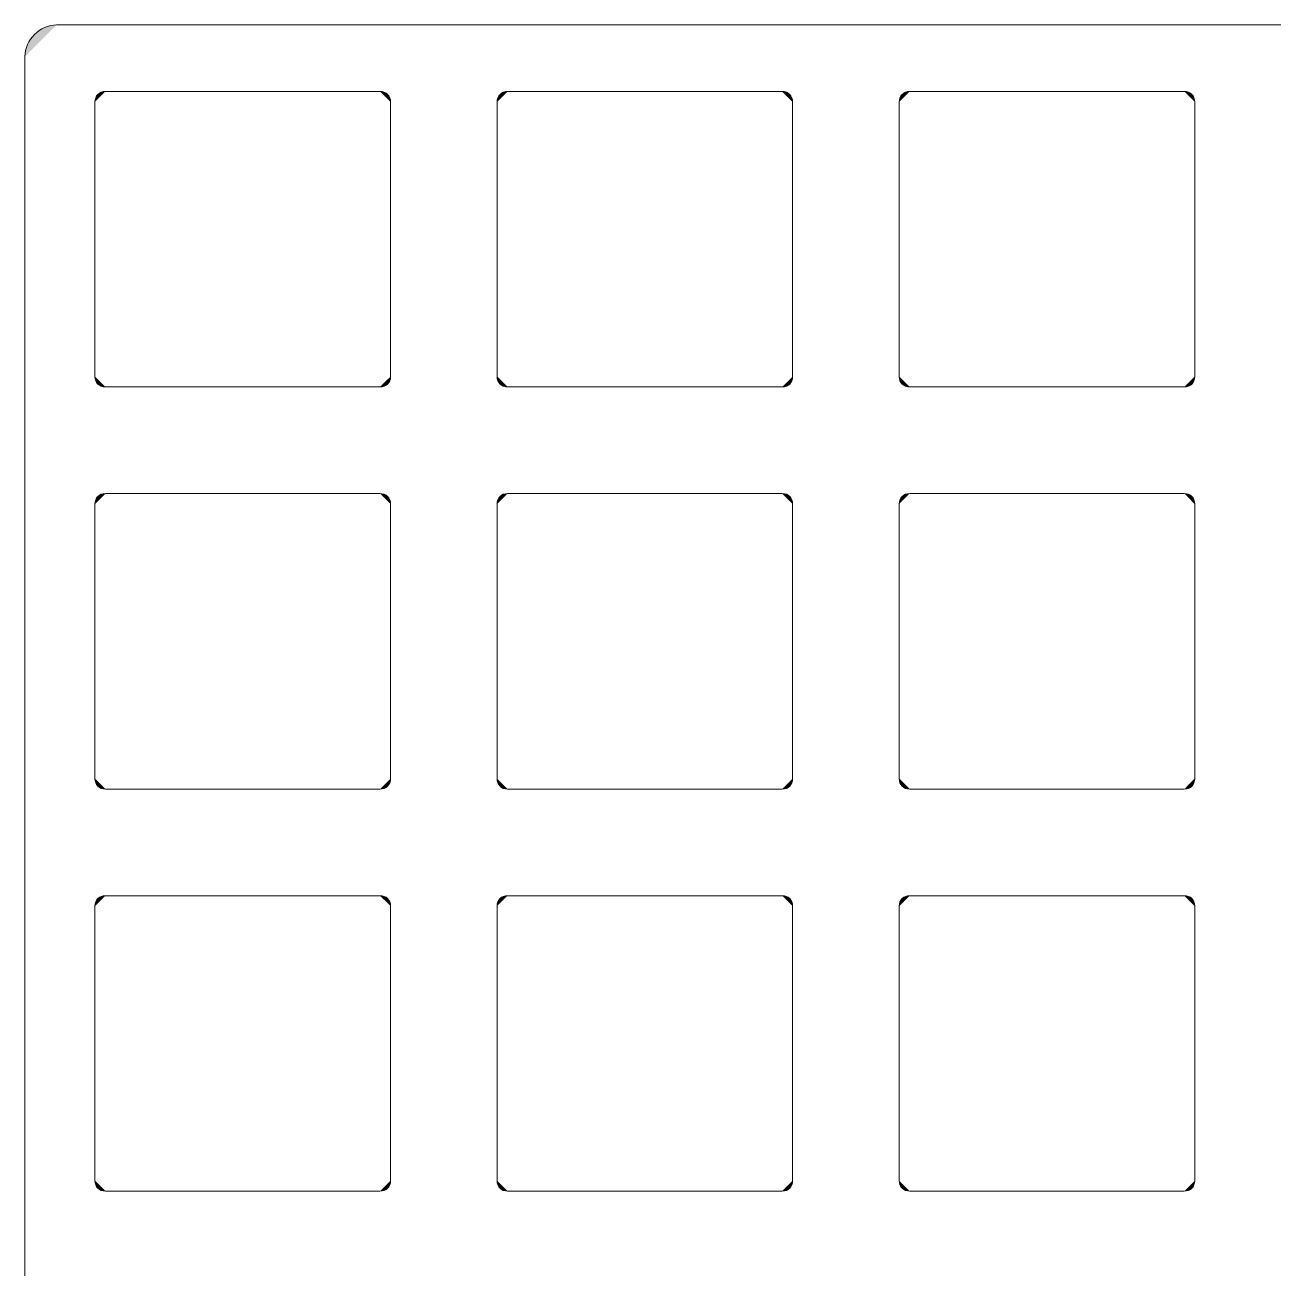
# Model space of a CAD drawing. Extents: x 173 to 988, y 261 to 653.
# Drawn here: x 173.2 to 340.8, y 476.7 to 643.6 of the extents above; entities that cross this region are included whole.
import ezdxf

# ---------------------------------------------------------------- set-up
doc = ezdxf.new("R2010")
doc.units = 0
doc.header["$MEASUREMENT"] = 0
doc.layers.add('Layer 1', color=7, linetype='Continuous', lineweight=0)

# ---------------------------------------------------------------- blocks, each defined once
blk = doc.blocks.new('Block_2')
at = {"layer": 'Layer 1', "true_color": 0x2f2d31, "transparency": 33554687}
h = blk.add_hatch(color=250, dxfattribs=at)
h.dxf.hatch_style = 2
edge = h.paths.add_edge_path()
edge.add_spline(control_points=[(184.07, 634.72), (184.07, 634.72), (220.92, 634.72), (220.92, 634.72)], knot_values=[0, 0, 0, 0, 1, 1, 1, 1], degree=3, periodic=0)
edge.add_line((220.92, 634.72), (184.07, 634.72))
h = blk.add_hatch(color=250, dxfattribs=at)
h.dxf.hatch_style = 2
edge = h.paths.add_edge_path()
edge.add_spline(control_points=[(290.64, 633.3), (290.64, 634.15), (291.21, 634.72), (292.06, 634.72)], knot_values=[0, 0, 0, 0, 1, 1, 1, 1], degree=3, periodic=0)
edge.add_line((292.06, 634.72), (290.64, 633.3))
h = blk.add_hatch(color=250, dxfattribs=at)
h.dxf.hatch_style = 2
edge = h.paths.add_edge_path()
edge.add_spline(control_points=[(222.34, 633.3), (222.34, 633.3), (222.34, 596.45), (222.34, 596.45)], knot_values=[0, 0, 0, 0, 1, 1, 1, 1], degree=3, periodic=0)
edge.add_line((222.34, 596.45), (222.34, 633.3))
h = blk.add_hatch(color=250, dxfattribs=at)
h.dxf.hatch_style = 2
edge = h.paths.add_edge_path()
edge.add_spline(control_points=[(330.32, 633.3), (330.32, 633.3), (330.32, 596.45), (330.32, 596.45)], knot_values=[0, 0, 0, 0, 1, 1, 1, 1], degree=3, periodic=0)
edge.add_line((330.32, 596.45), (330.32, 633.3))
h = blk.add_hatch(color=250, dxfattribs=at)
h.dxf.hatch_style = 2
edge = h.paths.add_edge_path()
edge.add_spline(control_points=[(220.92, 595.04), (220.92, 595.04), (184.07, 595.04), (184.07, 595.04)], knot_values=[0, 0, 0, 0, 1, 1, 1, 1], degree=3, periodic=0)
edge.add_line((184.07, 595.04), (220.92, 595.04))
h = blk.add_hatch(color=250, dxfattribs=at)
h.dxf.hatch_style = 2
edge = h.paths.add_edge_path()
edge.add_spline(control_points=[(330.32, 596.45), (330.32, 595.6), (329.76, 595.04), (328.91, 595.04)], knot_values=[0, 0, 0, 0, 1, 1, 1, 1], degree=3, periodic=0)
edge.add_line((328.91, 595.04), (330.32, 596.45))
h = blk.add_hatch(color=250, dxfattribs=at)
h.dxf.hatch_style = 2
edge = h.paths.add_edge_path()
edge.add_spline(control_points=[(182.65, 579.31), (182.65, 580.16), (183.22, 580.73), (184.07, 580.73)], knot_values=[0, 0, 0, 0, 1, 1, 1, 1], degree=3, periodic=0)
edge.add_line((184.07, 580.73), (182.65, 579.31))
h = blk.add_hatch(color=250, dxfattribs=at)
h.dxf.hatch_style = 2
edge = h.paths.add_edge_path()
edge.add_spline(control_points=[(222.34, 579.31), (222.34, 579.31), (222.34, 542.46), (222.34, 542.46)], knot_values=[0, 0, 0, 0, 1, 1, 1, 1], degree=3, periodic=0)
edge.add_line((222.34, 542.46), (222.34, 579.31))
h = blk.add_hatch(color=250, dxfattribs=at)
h.dxf.hatch_style = 2
edge = h.paths.add_edge_path()
edge.add_spline(control_points=[(238.06, 526.73), (238.06, 526.73), (274.91, 526.73), (274.91, 526.73)], knot_values=[0, 0, 0, 0, 1, 1, 1, 1], degree=3, periodic=0)
edge.add_line((274.91, 526.73), (238.06, 526.73))
h = blk.add_hatch(color=250, dxfattribs=at)
h.dxf.hatch_style = 2
edge = h.paths.add_edge_path()
edge.add_spline(control_points=[(290.64, 525.32), (290.64, 526.17), (291.21, 526.73), (292.06, 526.73)], knot_values=[0, 0, 0, 0, 1, 1, 1, 1], degree=3, periodic=0)
edge.add_line((292.06, 526.73), (290.64, 525.32))
h = blk.add_hatch(color=250, dxfattribs=at)
h.dxf.hatch_style = 2
edge = h.paths.add_edge_path()
edge.add_spline(control_points=[(236.65, 488.47), (236.65, 488.47), (236.65, 525.32), (236.65, 525.32)], knot_values=[0, 0, 0, 0, 1, 1, 1, 1], degree=3, periodic=0)
edge.add_line((236.65, 525.32), (236.65, 488.47))
h = blk.add_hatch(color=250, dxfattribs=at)
h.dxf.hatch_style = 2
edge = h.paths.add_edge_path()
edge.add_spline(control_points=[(222.34, 488.47), (222.34, 487.62), (221.77, 487.05), (220.92, 487.05)], knot_values=[0, 0, 0, 0, 1, 1, 1, 1], degree=3, periodic=0)
edge.add_line((220.92, 487.05), (222.34, 488.47))
h = blk.add_hatch(color=250, dxfattribs=at)
h.dxf.hatch_style = 2
edge = h.paths.add_edge_path()
edge.add_spline(control_points=[(274.91, 487.05), (274.91, 487.05), (238.06, 487.05), (238.06, 487.05)], knot_values=[0, 0, 0, 0, 1, 1, 1, 1], degree=3, periodic=0)
edge.add_line((238.06, 487.05), (274.91, 487.05))
at = {"layer": 'Layer 1', "color": 250, "lineweight": 5, "true_color": 0x2f2d31}
for points in [[(184.07, 634.72), (184.07, 634.72), (220.92, 634.72), (220.92, 634.72)], [(290.64, 633.3), (290.64, 634.15), (291.21, 634.72), (292.06, 634.72)], [(222.34, 633.3), (222.34, 633.3), (222.34, 596.45), (222.34, 596.45)], [(330.32, 633.3), (330.32, 633.3), (330.32, 596.45), (330.32, 596.45)], [(220.92, 595.04), (220.92, 595.04), (184.07, 595.04), (184.07, 595.04)], [(330.32, 596.45), (330.32, 595.6), (329.76, 595.04), (328.91, 595.04)], [(182.65, 579.31), (182.65, 580.16), (183.22, 580.73), (184.07, 580.73)], [(222.34, 579.31), (222.34, 579.31), (222.34, 542.46), (222.34, 542.46)], [(238.06, 526.73), (238.06, 526.73), (274.91, 526.73), (274.91, 526.73)], [(290.64, 525.32), (290.64, 526.17), (291.21, 526.73), (292.06, 526.73)], [(236.65, 488.47), (236.65, 488.47), (236.65, 525.32), (236.65, 525.32)], [(222.34, 488.47), (222.34, 487.62), (221.77, 487.05), (220.92, 487.05)], [(274.91, 487.05), (274.91, 487.05), (238.06, 487.05), (238.06, 487.05)]]:
    blk.add_open_spline(points, degree=3, dxfattribs=at)
blk = doc.blocks.new('Block_3')
at = {"layer": 'Layer 1', "true_color": 0x2f2d31, "transparency": 33554687}
h = blk.add_hatch(color=250, dxfattribs=at)
h.dxf.hatch_style = 2
edge = h.paths.add_edge_path()
edge.add_spline(control_points=[(184.07, 595.04), (183.22, 595.04), (182.65, 595.6), (182.65, 596.45)], knot_values=[0, 0, 0, 0, 1, 1, 1, 1], degree=3, periodic=0)
edge.add_line((182.65, 596.45), (184.07, 595.04))
h = blk.add_hatch(color=250, dxfattribs=at)
h.dxf.hatch_style = 2
edge = h.paths.add_edge_path()
edge.add_spline(control_points=[(222.34, 596.45), (222.34, 595.6), (221.77, 595.04), (220.92, 595.04)], knot_values=[0, 0, 0, 0, 1, 1, 1, 1], degree=3, periodic=0)
edge.add_line((220.92, 595.04), (222.34, 596.45))
h = blk.add_hatch(color=250, dxfattribs=at)
h.dxf.hatch_style = 2
edge = h.paths.add_edge_path()
edge.add_spline(control_points=[(276.33, 596.45), (276.33, 595.6), (275.76, 595.04), (274.91, 595.04)], knot_values=[0, 0, 0, 0, 1, 1, 1, 1], degree=3, periodic=0)
edge.add_line((274.91, 595.04), (276.33, 596.45))
h = blk.add_hatch(color=250, dxfattribs=at)
h.dxf.hatch_style = 2
edge = h.paths.add_edge_path()
edge.add_spline(control_points=[(328.91, 595.04), (328.91, 595.04), (292.06, 595.04), (292.06, 595.04)], knot_values=[0, 0, 0, 0, 1, 1, 1, 1], degree=3, periodic=0)
edge.add_line((292.06, 595.04), (328.91, 595.04))
h = blk.add_hatch(color=250, dxfattribs=at)
h.dxf.hatch_style = 2
edge = h.paths.add_edge_path()
edge.add_spline(control_points=[(238.06, 580.73), (238.06, 580.73), (274.91, 580.73), (274.91, 580.73)], knot_values=[0, 0, 0, 0, 1, 1, 1, 1], degree=3, periodic=0)
edge.add_line((274.91, 580.73), (238.06, 580.73))
h = blk.add_hatch(color=250, dxfattribs=at)
h.dxf.hatch_style = 2
edge = h.paths.add_edge_path()
edge.add_spline(control_points=[(236.65, 542.46), (236.65, 542.46), (236.65, 579.31), (236.65, 579.31)], knot_values=[0, 0, 0, 0, 1, 1, 1, 1], degree=3, periodic=0)
edge.add_line((236.65, 579.31), (236.65, 542.46))
h = blk.add_hatch(color=250, dxfattribs=at)
h.dxf.hatch_style = 2
edge = h.paths.add_edge_path()
edge.add_spline(control_points=[(276.33, 579.31), (276.33, 579.31), (276.33, 542.46), (276.33, 542.46)], knot_values=[0, 0, 0, 0, 1, 1, 1, 1], degree=3, periodic=0)
edge.add_line((276.33, 542.46), (276.33, 579.31))
h = blk.add_hatch(color=250, dxfattribs=at)
h.dxf.hatch_style = 2
edge = h.paths.add_edge_path()
edge.add_spline(control_points=[(238.06, 541.04), (237.21, 541.04), (236.65, 541.61), (236.65, 542.46)], knot_values=[0, 0, 0, 0, 1, 1, 1, 1], degree=3, periodic=0)
edge.add_line((236.65, 542.46), (238.06, 541.04))
h = blk.add_hatch(color=250, dxfattribs=at)
h.dxf.hatch_style = 2
edge = h.paths.add_edge_path()
edge.add_spline(control_points=[(220.92, 541.04), (220.92, 541.04), (184.07, 541.04), (184.07, 541.04)], knot_values=[0, 0, 0, 0, 1, 1, 1, 1], degree=3, periodic=0)
edge.add_line((184.07, 541.04), (220.92, 541.04))
h = blk.add_hatch(color=250, dxfattribs=at)
h.dxf.hatch_style = 2
edge = h.paths.add_edge_path()
edge.add_spline(control_points=[(292.06, 526.73), (292.06, 526.73), (328.91, 526.73), (328.91, 526.73)], knot_values=[0, 0, 0, 0, 1, 1, 1, 1], degree=3, periodic=0)
edge.add_line((328.91, 526.73), (292.06, 526.73))
h = blk.add_hatch(color=250, dxfattribs=at)
h.dxf.hatch_style = 2
edge = h.paths.add_edge_path()
edge.add_spline(control_points=[(328.91, 526.73), (329.76, 526.73), (330.32, 526.17), (330.32, 525.32)], knot_values=[0, 0, 0, 0, 1, 1, 1, 1], degree=3, periodic=0)
edge.add_line((330.32, 525.32), (328.91, 526.73))
at = {"layer": 'Layer 1', "color": 250, "lineweight": 5, "true_color": 0x2f2d31}
for points in [[(184.07, 595.04), (183.22, 595.04), (182.65, 595.6), (182.65, 596.45)], [(222.34, 596.45), (222.34, 595.6), (221.77, 595.04), (220.92, 595.04)], [(276.33, 596.45), (276.33, 595.6), (275.76, 595.04), (274.91, 595.04)], [(328.91, 595.04), (328.91, 595.04), (292.06, 595.04), (292.06, 595.04)], [(238.06, 580.73), (238.06, 580.73), (274.91, 580.73), (274.91, 580.73)], [(236.65, 542.46), (236.65, 542.46), (236.65, 579.31), (236.65, 579.31)], [(276.33, 579.31), (276.33, 579.31), (276.33, 542.46), (276.33, 542.46)], [(238.06, 541.04), (237.21, 541.04), (236.65, 541.61), (236.65, 542.46)], [(220.92, 541.04), (220.92, 541.04), (184.07, 541.04), (184.07, 541.04)], [(292.06, 526.73), (292.06, 526.73), (328.91, 526.73), (328.91, 526.73)], [(328.91, 526.73), (329.76, 526.73), (330.32, 526.17), (330.32, 525.32)]]:
    blk.add_open_spline(points, degree=3, dxfattribs=at)
blk = doc.blocks.new('Block_4')
at = {"layer": 'Layer 1', "true_color": 0x2f2d31, "transparency": 33554687}
h = blk.add_hatch(color=250, dxfattribs=at)
h.dxf.hatch_style = 2
edge = h.paths.add_edge_path()
edge.add_spline(control_points=[(238.06, 595.04), (237.21, 595.04), (236.65, 595.6), (236.65, 596.45)], knot_values=[0, 0, 0, 0, 1, 1, 1, 1], degree=3, periodic=0)
edge.add_line((236.65, 596.45), (238.06, 595.04))
h = blk.add_hatch(color=250, dxfattribs=at)
h.dxf.hatch_style = 2
edge = h.paths.add_edge_path()
edge.add_spline(control_points=[(182.65, 488.47), (182.65, 488.47), (182.65, 525.32), (182.65, 525.32)], knot_values=[0, 0, 0, 0, 1, 1, 1, 1], degree=3, periodic=0)
edge.add_line((182.65, 525.32), (182.65, 488.47))
at = {"layer": 'Layer 1', "color": 250, "lineweight": 5, "true_color": 0x2f2d31}
for points in [[(238.06, 595.04), (237.21, 595.04), (236.65, 595.6), (236.65, 596.45)], [(182.65, 488.47), (182.65, 488.47), (182.65, 525.32), (182.65, 525.32)]]:
    blk.add_open_spline(points, degree=3, dxfattribs=at)
blk = doc.blocks.new('Block_6')
at = {"layer": 'Layer 1', "true_color": 0x2f2d31, "transparency": 33554687}
h = blk.add_hatch(color=250, dxfattribs=at)
h.dxf.hatch_style = 2
edge = h.paths.add_edge_path()
edge.add_spline(control_points=[(236.65, 633.3), (236.65, 634.15), (237.21, 634.72), (238.06, 634.72)], knot_values=[0, 0, 0, 0, 1, 1, 1, 1], degree=3, periodic=0)
edge.add_line((238.06, 634.72), (236.65, 633.3))
h = blk.add_hatch(color=250, dxfattribs=at)
h.dxf.hatch_style = 2
edge = h.paths.add_edge_path()
edge.add_spline(control_points=[(274.91, 634.72), (275.76, 634.72), (276.33, 634.15), (276.33, 633.3)], knot_values=[0, 0, 0, 0, 1, 1, 1, 1], degree=3, periodic=0)
edge.add_line((276.33, 633.3), (274.91, 634.72))
h = blk.add_hatch(color=250, dxfattribs=at)
h.dxf.hatch_style = 2
edge = h.paths.add_edge_path()
edge.add_spline(control_points=[(182.65, 596.45), (182.65, 596.45), (182.65, 633.3), (182.65, 633.3)], knot_values=[0, 0, 0, 0, 1, 1, 1, 1], degree=3, periodic=0)
edge.add_line((182.65, 633.3), (182.65, 596.45))
h = blk.add_hatch(color=250, dxfattribs=at)
h.dxf.hatch_style = 2
edge = h.paths.add_edge_path()
edge.add_spline(control_points=[(290.64, 596.45), (290.64, 596.45), (290.64, 633.3), (290.64, 633.3)], knot_values=[0, 0, 0, 0, 1, 1, 1, 1], degree=3, periodic=0)
edge.add_line((290.64, 633.3), (290.64, 596.45))
h = blk.add_hatch(color=250, dxfattribs=at)
h.dxf.hatch_style = 2
edge = h.paths.add_edge_path()
edge.add_spline(control_points=[(184.07, 580.73), (184.07, 580.73), (220.92, 580.73), (220.92, 580.73)], knot_values=[0, 0, 0, 0, 1, 1, 1, 1], degree=3, periodic=0)
edge.add_line((220.92, 580.73), (184.07, 580.73))
h = blk.add_hatch(color=250, dxfattribs=at)
h.dxf.hatch_style = 2
edge = h.paths.add_edge_path()
edge.add_spline(control_points=[(274.91, 580.73), (275.76, 580.73), (276.33, 580.16), (276.33, 579.31)], knot_values=[0, 0, 0, 0, 1, 1, 1, 1], degree=3, periodic=0)
edge.add_line((276.33, 579.31), (274.91, 580.73))
h = blk.add_hatch(color=250, dxfattribs=at)
h.dxf.hatch_style = 2
edge = h.paths.add_edge_path()
edge.add_spline(control_points=[(328.91, 580.73), (329.76, 580.73), (330.32, 580.16), (330.32, 579.31)], knot_values=[0, 0, 0, 0, 1, 1, 1, 1], degree=3, periodic=0)
edge.add_line((330.32, 579.31), (328.91, 580.73))
h = blk.add_hatch(color=250, dxfattribs=at)
h.dxf.hatch_style = 2
edge = h.paths.add_edge_path()
edge.add_spline(control_points=[(182.65, 542.46), (182.65, 542.46), (182.65, 579.31), (182.65, 579.31)], knot_values=[0, 0, 0, 0, 1, 1, 1, 1], degree=3, periodic=0)
edge.add_line((182.65, 579.31), (182.65, 542.46))
h = blk.add_hatch(color=250, dxfattribs=at)
h.dxf.hatch_style = 2
edge = h.paths.add_edge_path()
edge.add_spline(control_points=[(184.07, 541.04), (183.22, 541.04), (182.65, 541.61), (182.65, 542.46)], knot_values=[0, 0, 0, 0, 1, 1, 1, 1], degree=3, periodic=0)
edge.add_line((182.65, 542.46), (184.07, 541.04))
h = blk.add_hatch(color=250, dxfattribs=at)
h.dxf.hatch_style = 2
edge = h.paths.add_edge_path()
edge.add_spline(control_points=[(222.34, 542.46), (222.34, 541.61), (221.77, 541.04), (220.92, 541.04)], knot_values=[0, 0, 0, 0, 1, 1, 1, 1], degree=3, periodic=0)
edge.add_line((220.92, 541.04), (222.34, 542.46))
h = blk.add_hatch(color=250, dxfattribs=at)
h.dxf.hatch_style = 2
edge = h.paths.add_edge_path()
edge.add_spline(control_points=[(292.06, 541.04), (291.21, 541.04), (290.64, 541.61), (290.64, 542.46)], knot_values=[0, 0, 0, 0, 1, 1, 1, 1], degree=3, periodic=0)
edge.add_line((290.64, 542.46), (292.06, 541.04))
h = blk.add_hatch(color=250, dxfattribs=at)
h.dxf.hatch_style = 2
edge = h.paths.add_edge_path()
edge.add_spline(control_points=[(330.32, 542.46), (330.32, 541.61), (329.76, 541.04), (328.91, 541.04)], knot_values=[0, 0, 0, 0, 1, 1, 1, 1], degree=3, periodic=0)
edge.add_line((328.91, 541.04), (330.32, 542.46))
h = blk.add_hatch(color=250, dxfattribs=at)
h.dxf.hatch_style = 2
edge = h.paths.add_edge_path()
edge.add_spline(control_points=[(182.65, 525.32), (182.65, 526.17), (183.22, 526.73), (184.07, 526.73)], knot_values=[0, 0, 0, 0, 1, 1, 1, 1], degree=3, periodic=0)
edge.add_line((184.07, 526.73), (182.65, 525.32))
h = blk.add_hatch(color=250, dxfattribs=at)
h.dxf.hatch_style = 2
edge = h.paths.add_edge_path()
edge.add_spline(control_points=[(276.33, 525.32), (276.33, 525.32), (276.33, 488.47), (276.33, 488.47)], knot_values=[0, 0, 0, 0, 1, 1, 1, 1], degree=3, periodic=0)
edge.add_line((276.33, 488.47), (276.33, 525.32))
h = blk.add_hatch(color=250, dxfattribs=at)
h.dxf.hatch_style = 2
edge = h.paths.add_edge_path()
edge.add_spline(control_points=[(290.64, 488.47), (290.64, 488.47), (290.64, 525.32), (290.64, 525.32)], knot_values=[0, 0, 0, 0, 1, 1, 1, 1], degree=3, periodic=0)
edge.add_line((290.64, 525.32), (290.64, 488.47))
h = blk.add_hatch(color=250, dxfattribs=at)
h.dxf.hatch_style = 2
edge = h.paths.add_edge_path()
edge.add_spline(control_points=[(238.06, 487.05), (237.21, 487.05), (236.65, 487.62), (236.65, 488.47)], knot_values=[0, 0, 0, 0, 1, 1, 1, 1], degree=3, periodic=0)
edge.add_line((236.65, 488.47), (238.06, 487.05))
h = blk.add_hatch(color=250, dxfattribs=at)
h.dxf.hatch_style = 2
edge = h.paths.add_edge_path()
edge.add_spline(control_points=[(330.32, 488.47), (330.32, 487.62), (329.76, 487.05), (328.91, 487.05)], knot_values=[0, 0, 0, 0, 1, 1, 1, 1], degree=3, periodic=0)
edge.add_line((328.91, 487.05), (330.32, 488.47))
at = {"layer": 'Layer 1', "color": 250, "lineweight": 5, "true_color": 0x2f2d31}
for points in [[(236.65, 633.3), (236.65, 634.15), (237.21, 634.72), (238.06, 634.72)], [(274.91, 634.72), (275.76, 634.72), (276.33, 634.15), (276.33, 633.3)], [(182.65, 596.45), (182.65, 596.45), (182.65, 633.3), (182.65, 633.3)], [(290.64, 596.45), (290.64, 596.45), (290.64, 633.3), (290.64, 633.3)], [(184.07, 580.73), (184.07, 580.73), (220.92, 580.73), (220.92, 580.73)], [(274.91, 580.73), (275.76, 580.73), (276.33, 580.16), (276.33, 579.31)], [(328.91, 580.73), (329.76, 580.73), (330.32, 580.16), (330.32, 579.31)], [(182.65, 542.46), (182.65, 542.46), (182.65, 579.31), (182.65, 579.31)], [(184.07, 541.04), (183.22, 541.04), (182.65, 541.61), (182.65, 542.46)], [(222.34, 542.46), (222.34, 541.61), (221.77, 541.04), (220.92, 541.04)], [(292.06, 541.04), (291.21, 541.04), (290.64, 541.61), (290.64, 542.46)], [(330.32, 542.46), (330.32, 541.61), (329.76, 541.04), (328.91, 541.04)], [(182.65, 525.32), (182.65, 526.17), (183.22, 526.73), (184.07, 526.73)], [(276.33, 525.32), (276.33, 525.32), (276.33, 488.47), (276.33, 488.47)], [(290.64, 488.47), (290.64, 488.47), (290.64, 525.32), (290.64, 525.32)], [(238.06, 487.05), (237.21, 487.05), (236.65, 487.62), (236.65, 488.47)], [(330.32, 488.47), (330.32, 487.62), (329.76, 487.05), (328.91, 487.05)]]:
    blk.add_open_spline(points, degree=3, dxfattribs=at)
blk = doc.blocks.new('Block_7')
at = {"layer": 'Layer 1', "true_color": 0x2f2d31, "transparency": 33554687}
h = blk.add_hatch(color=250, dxfattribs=at)
h.dxf.hatch_style = 2
edge = h.paths.add_edge_path()
edge.add_spline(control_points=[(238.06, 634.72), (238.06, 634.72), (274.91, 634.72), (274.91, 634.72)], knot_values=[0, 0, 0, 0, 1, 1, 1, 1], degree=3, periodic=0)
edge.add_line((274.91, 634.72), (238.06, 634.72))
h = blk.add_hatch(color=250, dxfattribs=at)
h.dxf.hatch_style = 2
edge = h.paths.add_edge_path()
edge.add_spline(control_points=[(276.33, 633.3), (276.33, 633.3), (276.33, 596.45), (276.33, 596.45)], knot_values=[0, 0, 0, 0, 1, 1, 1, 1], degree=3, periodic=0)
edge.add_line((276.33, 596.45), (276.33, 633.3))
h = blk.add_hatch(color=250, dxfattribs=at)
h.dxf.hatch_style = 2
edge = h.paths.add_edge_path()
edge.add_spline(control_points=[(236.65, 579.31), (236.65, 580.16), (237.21, 580.73), (238.06, 580.73)], knot_values=[0, 0, 0, 0, 1, 1, 1, 1], degree=3, periodic=0)
edge.add_line((238.06, 580.73), (236.65, 579.31))
h = blk.add_hatch(color=250, dxfattribs=at)
h.dxf.hatch_style = 2
edge = h.paths.add_edge_path()
edge.add_spline(control_points=[(290.64, 579.31), (290.64, 580.16), (291.21, 580.73), (292.06, 580.73)], knot_values=[0, 0, 0, 0, 1, 1, 1, 1], degree=3, periodic=0)
edge.add_line((292.06, 580.73), (290.64, 579.31))
h = blk.add_hatch(color=250, dxfattribs=at)
h.dxf.hatch_style = 2
edge = h.paths.add_edge_path()
edge.add_spline(control_points=[(290.64, 542.46), (290.64, 542.46), (290.64, 579.31), (290.64, 579.31)], knot_values=[0, 0, 0, 0, 1, 1, 1, 1], degree=3, periodic=0)
edge.add_line((290.64, 579.31), (290.64, 542.46))
h = blk.add_hatch(color=250, dxfattribs=at)
h.dxf.hatch_style = 2
edge = h.paths.add_edge_path()
edge.add_spline(control_points=[(328.91, 541.04), (328.91, 541.04), (292.06, 541.04), (292.06, 541.04)], knot_values=[0, 0, 0, 0, 1, 1, 1, 1], degree=3, periodic=0)
edge.add_line((292.06, 541.04), (328.91, 541.04))
h = blk.add_hatch(color=250, dxfattribs=at)
h.dxf.hatch_style = 2
edge = h.paths.add_edge_path()
edge.add_spline(control_points=[(184.07, 487.05), (183.22, 487.05), (182.65, 487.62), (182.65, 488.47)], knot_values=[0, 0, 0, 0, 1, 1, 1, 1], degree=3, periodic=0)
edge.add_line((182.65, 488.47), (184.07, 487.05))
h = blk.add_hatch(color=250, dxfattribs=at)
h.dxf.hatch_style = 2
edge = h.paths.add_edge_path()
edge.add_spline(control_points=[(328.91, 487.05), (328.91, 487.05), (292.06, 487.05), (292.06, 487.05)], knot_values=[0, 0, 0, 0, 1, 1, 1, 1], degree=3, periodic=0)
edge.add_line((292.06, 487.05), (328.91, 487.05))
at = {"layer": 'Layer 1', "color": 250, "lineweight": 5, "true_color": 0x2f2d31}
for points in [[(238.06, 634.72), (238.06, 634.72), (274.91, 634.72), (274.91, 634.72)], [(276.33, 633.3), (276.33, 633.3), (276.33, 596.45), (276.33, 596.45)], [(236.65, 579.31), (236.65, 580.16), (237.21, 580.73), (238.06, 580.73)], [(290.64, 579.31), (290.64, 580.16), (291.21, 580.73), (292.06, 580.73)], [(290.64, 542.46), (290.64, 542.46), (290.64, 579.31), (290.64, 579.31)], [(328.91, 541.04), (328.91, 541.04), (292.06, 541.04), (292.06, 541.04)], [(184.07, 487.05), (183.22, 487.05), (182.65, 487.62), (182.65, 488.47)], [(328.91, 487.05), (328.91, 487.05), (292.06, 487.05), (292.06, 487.05)]]:
    blk.add_open_spline(points, degree=3, dxfattribs=at)
blk = doc.blocks.new('Block_8')
at = {"layer": 'Layer 1', "true_color": 0x2f2d31, "transparency": 33554687}
h = blk.add_hatch(color=250, dxfattribs=at)
h.dxf.hatch_style = 2
edge = h.paths.add_edge_path()
edge.add_spline(control_points=[(274.91, 595.04), (274.91, 595.04), (238.06, 595.04), (238.06, 595.04)], knot_values=[0, 0, 0, 0, 1, 1, 1, 1], degree=3, periodic=0)
edge.add_line((238.06, 595.04), (274.91, 595.04))
h = blk.add_hatch(color=250, dxfattribs=at)
h.dxf.hatch_style = 2
edge = h.paths.add_edge_path()
edge.add_spline(control_points=[(274.91, 541.04), (274.91, 541.04), (238.06, 541.04), (238.06, 541.04)], knot_values=[0, 0, 0, 0, 1, 1, 1, 1], degree=3, periodic=0)
edge.add_line((238.06, 541.04), (274.91, 541.04))
h = blk.add_hatch(color=250, dxfattribs=at)
h.dxf.hatch_style = 2
edge = h.paths.add_edge_path()
edge.add_spline(control_points=[(274.91, 526.73), (275.76, 526.73), (276.33, 526.17), (276.33, 525.32)], knot_values=[0, 0, 0, 0, 1, 1, 1, 1], degree=3, periodic=0)
edge.add_line((276.33, 525.32), (274.91, 526.73))
at = {"layer": 'Layer 1', "color": 250, "lineweight": 5, "true_color": 0x2f2d31}
for points in [[(274.91, 595.04), (274.91, 595.04), (238.06, 595.04), (238.06, 595.04)], [(274.91, 541.04), (274.91, 541.04), (238.06, 541.04), (238.06, 541.04)], [(274.91, 526.73), (275.76, 526.73), (276.33, 526.17), (276.33, 525.32)]]:
    blk.add_open_spline(points, degree=3, dxfattribs=at)
blk = doc.blocks.new('Block_10')
at = {"layer": 'Layer 1', "true_color": 0x2f2d31, "transparency": 33554687}
h = blk.add_hatch(color=250, dxfattribs=at)
h.dxf.hatch_style = 2
edge = h.paths.add_edge_path()
edge.add_spline(control_points=[(220.92, 634.72), (221.77, 634.72), (222.34, 634.15), (222.34, 633.3)], knot_values=[0, 0, 0, 0, 1, 1, 1, 1], degree=3, periodic=0)
edge.add_line((222.34, 633.3), (220.92, 634.72))
h = blk.add_hatch(color=250, dxfattribs=at)
h.dxf.hatch_style = 2
edge = h.paths.add_edge_path()
edge.add_spline(control_points=[(220.92, 526.73), (221.77, 526.73), (222.34, 526.17), (222.34, 525.32)], knot_values=[0, 0, 0, 0, 1, 1, 1, 1], degree=3, periodic=0)
edge.add_line((222.34, 525.32), (220.92, 526.73))
h = blk.add_hatch(color=250, dxfattribs=at)
h.dxf.hatch_style = 2
edge = h.paths.add_edge_path()
edge.add_spline(control_points=[(236.65, 525.32), (236.65, 526.17), (237.21, 526.73), (238.06, 526.73)], knot_values=[0, 0, 0, 0, 1, 1, 1, 1], degree=3, periodic=0)
edge.add_line((238.06, 526.73), (236.65, 525.32))
at = {"layer": 'Layer 1', "color": 250, "lineweight": 5, "true_color": 0x2f2d31}
for points in [[(220.92, 634.72), (221.77, 634.72), (222.34, 634.15), (222.34, 633.3)], [(220.92, 526.73), (221.77, 526.73), (222.34, 526.17), (222.34, 525.32)], [(236.65, 525.32), (236.65, 526.17), (237.21, 526.73), (238.06, 526.73)]]:
    blk.add_open_spline(points, degree=3, dxfattribs=at)
blk = doc.blocks.new('Block_11')
at = {"layer": 'Layer 1', "true_color": 0x2f2d31, "transparency": 33554687}
h = blk.add_hatch(color=250, dxfattribs=at)
h.dxf.hatch_style = 2
edge = h.paths.add_edge_path()
edge.add_spline(control_points=[(182.65, 633.3), (182.65, 634.15), (183.22, 634.72), (184.07, 634.72)], knot_values=[0, 0, 0, 0, 1, 1, 1, 1], degree=3, periodic=0)
edge.add_line((184.07, 634.72), (182.65, 633.3))
h = blk.add_hatch(color=250, dxfattribs=at)
h.dxf.hatch_style = 2
edge = h.paths.add_edge_path()
edge.add_spline(control_points=[(292.06, 634.72), (292.06, 634.72), (328.91, 634.72), (328.91, 634.72)], knot_values=[0, 0, 0, 0, 1, 1, 1, 1], degree=3, periodic=0)
edge.add_line((328.91, 634.72), (292.06, 634.72))
h = blk.add_hatch(color=250, dxfattribs=at)
h.dxf.hatch_style = 2
edge = h.paths.add_edge_path()
edge.add_spline(control_points=[(328.91, 634.72), (329.76, 634.72), (330.32, 634.15), (330.32, 633.3)], knot_values=[0, 0, 0, 0, 1, 1, 1, 1], degree=3, periodic=0)
edge.add_line((330.32, 633.3), (328.91, 634.72))
h = blk.add_hatch(color=250, dxfattribs=at)
h.dxf.hatch_style = 2
edge = h.paths.add_edge_path()
edge.add_spline(control_points=[(236.65, 596.45), (236.65, 596.45), (236.65, 633.3), (236.65, 633.3)], knot_values=[0, 0, 0, 0, 1, 1, 1, 1], degree=3, periodic=0)
edge.add_line((236.65, 633.3), (236.65, 596.45))
h = blk.add_hatch(color=250, dxfattribs=at)
h.dxf.hatch_style = 2
edge = h.paths.add_edge_path()
edge.add_spline(control_points=[(292.06, 595.04), (291.21, 595.04), (290.64, 595.6), (290.64, 596.45)], knot_values=[0, 0, 0, 0, 1, 1, 1, 1], degree=3, periodic=0)
edge.add_line((290.64, 596.45), (292.06, 595.04))
h = blk.add_hatch(color=250, dxfattribs=at)
h.dxf.hatch_style = 2
edge = h.paths.add_edge_path()
edge.add_spline(control_points=[(220.92, 580.73), (221.77, 580.73), (222.34, 580.16), (222.34, 579.31)], knot_values=[0, 0, 0, 0, 1, 1, 1, 1], degree=3, periodic=0)
edge.add_line((222.34, 579.31), (220.92, 580.73))
h = blk.add_hatch(color=250, dxfattribs=at)
h.dxf.hatch_style = 2
edge = h.paths.add_edge_path()
edge.add_spline(control_points=[(292.06, 580.73), (292.06, 580.73), (328.91, 580.73), (328.91, 580.73)], knot_values=[0, 0, 0, 0, 1, 1, 1, 1], degree=3, periodic=0)
edge.add_line((328.91, 580.73), (292.06, 580.73))
h = blk.add_hatch(color=250, dxfattribs=at)
h.dxf.hatch_style = 2
edge = h.paths.add_edge_path()
edge.add_spline(control_points=[(330.32, 579.31), (330.32, 579.31), (330.32, 542.46), (330.32, 542.46)], knot_values=[0, 0, 0, 0, 1, 1, 1, 1], degree=3, periodic=0)
edge.add_line((330.32, 542.46), (330.32, 579.31))
h = blk.add_hatch(color=250, dxfattribs=at)
h.dxf.hatch_style = 2
edge = h.paths.add_edge_path()
edge.add_spline(control_points=[(276.33, 542.46), (276.33, 541.61), (275.76, 541.04), (274.91, 541.04)], knot_values=[0, 0, 0, 0, 1, 1, 1, 1], degree=3, periodic=0)
edge.add_line((274.91, 541.04), (276.33, 542.46))
h = blk.add_hatch(color=250, dxfattribs=at)
h.dxf.hatch_style = 2
edge = h.paths.add_edge_path()
edge.add_spline(control_points=[(184.07, 526.73), (184.07, 526.73), (220.92, 526.73), (220.92, 526.73)], knot_values=[0, 0, 0, 0, 1, 1, 1, 1], degree=3, periodic=0)
edge.add_line((220.92, 526.73), (184.07, 526.73))
h = blk.add_hatch(color=250, dxfattribs=at)
h.dxf.hatch_style = 2
edge = h.paths.add_edge_path()
edge.add_spline(control_points=[(222.34, 525.32), (222.34, 525.32), (222.34, 488.47), (222.34, 488.47)], knot_values=[0, 0, 0, 0, 1, 1, 1, 1], degree=3, periodic=0)
edge.add_line((222.34, 488.47), (222.34, 525.32))
h = blk.add_hatch(color=250, dxfattribs=at)
h.dxf.hatch_style = 2
edge = h.paths.add_edge_path()
edge.add_spline(control_points=[(330.32, 525.32), (330.32, 525.32), (330.32, 488.47), (330.32, 488.47)], knot_values=[0, 0, 0, 0, 1, 1, 1, 1], degree=3, periodic=0)
edge.add_line((330.32, 488.47), (330.32, 525.32))
h = blk.add_hatch(color=250, dxfattribs=at)
h.dxf.hatch_style = 2
edge = h.paths.add_edge_path()
edge.add_spline(control_points=[(276.33, 488.47), (276.33, 487.62), (275.76, 487.05), (274.91, 487.05)], knot_values=[0, 0, 0, 0, 1, 1, 1, 1], degree=3, periodic=0)
edge.add_line((274.91, 487.05), (276.33, 488.47))
h = blk.add_hatch(color=250, dxfattribs=at)
h.dxf.hatch_style = 2
edge = h.paths.add_edge_path()
edge.add_spline(control_points=[(292.06, 487.05), (291.21, 487.05), (290.64, 487.62), (290.64, 488.47)], knot_values=[0, 0, 0, 0, 1, 1, 1, 1], degree=3, periodic=0)
edge.add_line((290.64, 488.47), (292.06, 487.05))
h = blk.add_hatch(color=250, dxfattribs=at)
h.dxf.hatch_style = 2
edge = h.paths.add_edge_path()
edge.add_spline(control_points=[(220.92, 487.05), (220.92, 487.05), (184.07, 487.05), (184.07, 487.05)], knot_values=[0, 0, 0, 0, 1, 1, 1, 1], degree=3, periodic=0)
edge.add_line((184.07, 487.05), (220.92, 487.05))
at = {"layer": 'Layer 1', "color": 250, "lineweight": 5, "true_color": 0x2f2d31}
for points in [[(182.65, 633.3), (182.65, 634.15), (183.22, 634.72), (184.07, 634.72)], [(292.06, 634.72), (292.06, 634.72), (328.91, 634.72), (328.91, 634.72)], [(328.91, 634.72), (329.76, 634.72), (330.32, 634.15), (330.32, 633.3)], [(236.65, 596.45), (236.65, 596.45), (236.65, 633.3), (236.65, 633.3)], [(292.06, 595.04), (291.21, 595.04), (290.64, 595.6), (290.64, 596.45)], [(220.92, 580.73), (221.77, 580.73), (222.34, 580.16), (222.34, 579.31)], [(292.06, 580.73), (292.06, 580.73), (328.91, 580.73), (328.91, 580.73)], [(330.32, 579.31), (330.32, 579.31), (330.32, 542.46), (330.32, 542.46)], [(276.33, 542.46), (276.33, 541.61), (275.76, 541.04), (274.91, 541.04)], [(184.07, 526.73), (184.07, 526.73), (220.92, 526.73), (220.92, 526.73)], [(222.34, 525.32), (222.34, 525.32), (222.34, 488.47), (222.34, 488.47)], [(330.32, 525.32), (330.32, 525.32), (330.32, 488.47), (330.32, 488.47)], [(276.33, 488.47), (276.33, 487.62), (275.76, 487.05), (274.91, 487.05)], [(292.06, 487.05), (291.21, 487.05), (290.64, 487.62), (290.64, 488.47)], [(220.92, 487.05), (220.92, 487.05), (184.07, 487.05), (184.07, 487.05)]]:
    blk.add_open_spline(points, degree=3, dxfattribs=at)

msp = doc.modelspace()

# ---------------------------------------------------------------- hatches: boundary and pattern name
at = {"layer": 'Layer 1', "true_color": 0x2f2d31, "transparency": 33554687}
h = msp.add_hatch(color=250, dxfattribs=at)
h.dxf.hatch_style = 2
edge = h.paths.add_edge_path()
edge.add_spline(control_points=[(177.5, 643.65), (175.23, 643.65), (173.25, 641.66), (173.25, 639.4)], knot_values=[0, 0, 0, 0, 1, 1, 1, 1], degree=3, periodic=0)
edge.add_line((173.25, 639.4), (177.5, 643.65))
h = msp.add_hatch(color=250, dxfattribs=at)
h.dxf.hatch_style = 2
edge = h.paths.add_edge_path()
edge.add_spline(control_points=[(504.05, 643.65), (504.05, 643.65), (177.5, 643.65), (177.5, 643.65)], knot_values=[0, 0, 0, 0, 1, 1, 1, 1], degree=3, periodic=0)
edge.add_line((177.5, 643.65), (504.05, 643.65))
h = msp.add_hatch(color=250, dxfattribs=at)
h.dxf.hatch_style = 2
edge = h.paths.add_edge_path()
edge.add_spline(control_points=[(173.25, 639.4), (173.25, 639.4), (173.25, 265.51), (173.25, 265.51)], knot_values=[0, 0, 0, 0, 1, 1, 1, 1], degree=3, periodic=0)
edge.add_line((173.25, 265.51), (173.25, 639.4))

# ---------------------------------------------------------------- linework, layer by layer
at = {"layer": 'Layer 1', "color": 250, "lineweight": 20, "true_color": 0x2f2d31}
for points in [[(177.5, 643.65), (175.23, 643.65), (173.25, 641.66), (173.25, 639.4)], [(504.05, 643.65), (504.05, 643.65), (177.5, 643.65), (177.5, 643.65)], [(173.25, 639.4), (173.25, 639.4), (173.25, 265.51), (173.25, 265.51)]]:
    msp.add_open_spline(points, degree=3, dxfattribs=at)

# ---------------------------------------------------------------- block references
at = {"layer": 'Layer 1'}
for name in ['Block_2', 'Block_3', 'Block_4', 'Block_6', 'Block_7', 'Block_8', 'Block_11', 'Block_10']:
    msp.add_blockref(name, (0, 0), dxfattribs=at)

doc.saveas('drawing.dxf')
